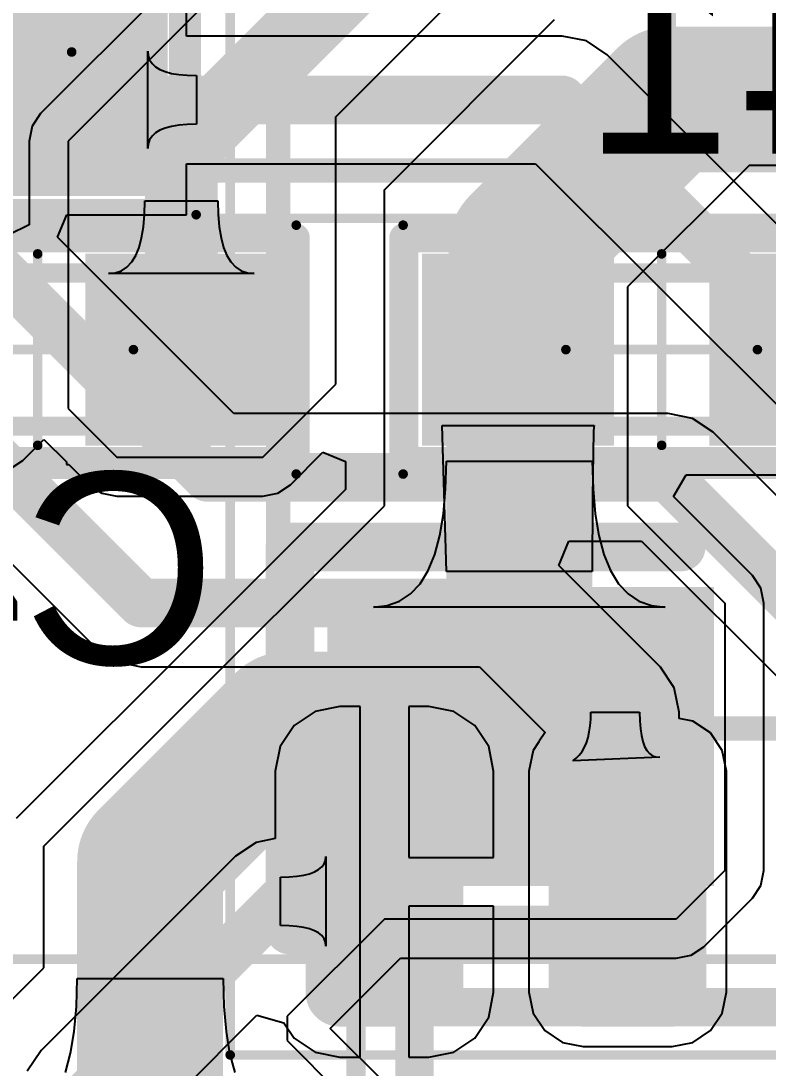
# Model space of a CAD drawing. Header units: inches. Extents: x 1.37 to 4.6, y 1.74 to 5.29.
# Drawn here: x 3.6903 to 3.8439, y 4.2994 to 4.5147 of the extents above; entities that cross this region are included whole.
import ezdxf

# ---------------------------------------------------------------- set-up
doc = ezdxf.new("R2010")
doc.units = ezdxf.units.IN
doc.header["$MEASUREMENT"] = 0
for name, color, linetype in [('BottomLayer', 5, 'Continuous'), ('BottomOverlay', 54, 'Continuous'), ('BottomPaste', 16, 'Continuous'), ('BottomSolder', 6, 'Continuous'), ('Mechanical13', 56, 'Continuous'), ('Mechanical15', 56, 'Continuous'), ('TopLayer', 1, 'Continuous'), ('TopOverlay', 2, 'Continuous'), ('TopPaste', 8, 'Continuous'), ('TopSolder', 216, 'Continuous')]:
    doc.layers.add(name, color=color, linetype=linetype)
doc.styles.add('Arial', font='', dxfattribs={"height": 0.2})
doc.styles.get('Arial').set_extended_font_data('Arial')

# ---------------------------------------------------------------- blocks, each defined once
blk = doc.blocks.new('SW_KAE01SGGT_B_3')
at = {"layer": 'BottomOverlay', "const_width": 0.005}
for points in [[(-0.1240157, 0.0704724), (-0.1240157, -0.0704724)], [(0.1240157, 0.0704724), (-0.1240157, 0.0704724)]]:
    blk.add_lwpolyline(points, dxfattribs=at)
at = {"layer": 'BottomOverlay', "const_width": 0.0025}
blk.add_lwpolyline([(-0.1252657, 0.0704724, 1), (-0.1227657, 0.0704724, 1)], format="xyb", close=True, dxfattribs=at)
blk.add_lwpolyline([(-0.1252657, 0.0704724, 1), (-0.1227657, 0.0704724, 1)], format="xyb", close=True, dxfattribs=at)
at = {"layer": 'Mechanical13', "const_width": 0.005}
for points in [[(-0.1240157, 0.0704724), (-0.1240157, -0.0704724)], [(0.1240157, 0.0704724), (-0.1240157, 0.0704724)]]:
    blk.add_lwpolyline(points, dxfattribs=at)
at = {"layer": 'Mechanical13', "const_width": 0.0025}
blk.add_lwpolyline([(-0.1252657, 0.0704724, 1), (-0.1227657, 0.0704724, 1)], format="xyb", close=True, dxfattribs=at)
blk.add_lwpolyline([(-0.1252657, 0.0704724, 1), (-0.1227657, 0.0704724, 1)], format="xyb", close=True, dxfattribs=at)
at = {"layer": 'Mechanical15', "const_width": 0.0019685}
blk.add_lwpolyline([(0.2145669, 0.080315), (-0.2145669, 0.080315)], dxfattribs=at)
blk = doc.blocks.new('CAP_0603_B_5')
at = {"layer": 'BottomLayer'}
for points in [[(-0.04727565, 0.01274805), (-0.01577955, 0.01274805), (-0.01577955, -0.01874805), (-0.04727565, -0.01874805)], [(0.01177945, 0.01274805), (0.04327555, 0.01274805), (0.04327555, -0.01874805), (0.01177945, -0.01874805)]]:
    blk.add_hatch(color=5, dxfattribs=at).paths.add_polyline_path(points)
at = {"layer": 'BottomPaste'}
for points in [[(-0.04727565, 0.01274805), (-0.01577955, 0.01274805), (-0.01577955, -0.01874805), (-0.04727565, -0.01874805)], [(0.01177945, 0.01274805), (0.04327555, 0.01274805), (0.04327555, -0.01874805), (0.01177945, -0.01874805)]]:
    blk.add_hatch(color=16, dxfattribs=at).paths.add_polyline_path(points)
at = {"layer": 'BottomSolder'}
for points in [[(-0.05127565, 0.01674805), (-0.01177955, 0.01674805), (-0.01177955, -0.02274805), (-0.05127565, -0.02274805)], [(0.00777945, 0.01674805), (0.04727555, 0.01674805), (0.04727555, -0.02274805), (0.00777945, -0.02274805)]]:
    blk.add_hatch(color=6, dxfattribs=at).paths.add_polyline_path(points)
at = {"layer": 'BottomOverlay', "const_width": 0.006}
for points in [[(0.051, 0.02), (-0.0549248, 0.02)], [(-0.0549248, 0.02), (-0.0549248, -0.026)], [(0.051, 0.02), (0.051, -0.026)], [(-0.048, -0.026), (-0.0549248, -0.026)], [(0.051, -0.026), (-0.048, -0.026)]]:
    blk.add_lwpolyline(points, dxfattribs=at)
at = {"layer": 'BottomOverlay', "const_width": 0.003}
for points in [[(-0.0564248, 0.02, 1), (-0.0534248, 0.02, 1)], [(-0.0564248, 0.02, 1), (-0.0534248, 0.02, 1)], [(0.0495, 0.02, 1), (0.0525, 0.02, 1)], [(0.0495, 0.02, 1), (0.0525, 0.02, 1)], [(-0.0564248, -0.026, 1), (-0.0534248, -0.026, 1)], [(-0.0564248, -0.026, 1), (-0.0534248, -0.026, 1)], [(-0.0495, -0.026, 1), (-0.0465, -0.026, 1)], [(-0.0495, -0.026, 1), (-0.0465, -0.026, 1)], [(0.0495, -0.026, 1), (0.0525, -0.026, 1)], [(0.0495, -0.026, 1), (0.0525, -0.026, 1)]]:
    blk.add_lwpolyline(points, format="xyb", close=True, dxfattribs=at)
at = {"layer": 'Mechanical13', "const_width": 0.003937}
for points in [[(-0.0334961, 0.0127481), (-0.0334961, -0.018748)], [(0.029496, 0.0127481), (-0.0334961, 0.0127481)], [(0.029496, 0.0127481), (0.029496, -0.018748)], [(0.029496, -0.018748), (-0.0334961, -0.018748)]]:
    blk.add_lwpolyline(points, dxfattribs=at)
at = {"layer": 'Mechanical13', "const_width": 0.0019685}
for points in [[(-0.0344803, 0.0127481, 1), (-0.0325119, 0.0127481, 1)], [(-0.0344803, 0.0127481, 1), (-0.0325119, 0.0127481, 1)], [(0.0285118, 0.0127481, 1), (0.0304802, 0.0127481, 1)], [(0.0285118, 0.0127481, 1), (0.0304802, 0.0127481, 1)], [(-0.0344803, -0.018748, 1), (-0.0325119, -0.018748, 1)], [(-0.0344803, -0.018748, 1), (-0.0325119, -0.018748, 1)], [(0.0285118, -0.018748, 1), (0.0304802, -0.018748, 1)], [(0.0285118, -0.018748, 1), (0.0304802, -0.018748, 1)]]:
    blk.add_lwpolyline(points, format="xyb", close=True, dxfattribs=at)
at = {"layer": 'Mechanical15', "const_width": 0.0019685}
for points in [[(-0.0551496, 0.0225906), (-0.0551496, -0.0285906)], [(0.0511496, 0.0225906), (-0.0551496, 0.0225906)], [(0.0511496, 0.0225906), (0.0511496, -0.0285906)], [(-0.002, 0.016685), (-0.002, -0.022685)], [(0.017685, -0.003), (-0.021685, -0.003)], [(0.0511496, -0.0285906), (-0.0551496, -0.0285906)]]:
    blk.add_lwpolyline(points, dxfattribs=at)
at = {"layer": 'Mechanical15', "const_width": 0.0009842}
for points in [[(-0.0556417, 0.0225906, 1), (-0.0546575, 0.0225906, 1)], [(-0.0556417, 0.0225906, 1), (-0.0546575, 0.0225906, 1)], [(0.0506575, 0.0225906, 1), (0.0516417, 0.0225906, 1)], [(0.0506575, 0.0225906, 1), (0.0516417, 0.0225906, 1)], [(-0.0024921, 0.016685, 1), (-0.0015079, 0.016685, 1)], [(-0.0221771, -0.003, 1), (-0.0211929, -0.003, 1)], [(0.0171929, -0.003, 1), (0.0181771, -0.003, 1)], [(-0.0024921, -0.022685, 1), (-0.0015079, -0.022685, 1)], [(-0.0556417, -0.0285906, 1), (-0.0546575, -0.0285906, 1)], [(-0.0556417, -0.0285906, 1), (-0.0546575, -0.0285906, 1)], [(0.0506575, -0.0285906, 1), (0.0516417, -0.0285906, 1)], [(0.0506575, -0.0285906, 1), (0.0516417, -0.0285906, 1)]]:
    blk.add_lwpolyline(points, format="xyb", close=True, dxfattribs=at)
blk = doc.blocks.new('AMS1117_5V_SOT223_B_14')
at = {"layer": 'BottomOverlay', "const_width": 0.007874}
for points in [[(-0.0610236, -0.1318898), (-0.0610236, 0.1318897)], [(-0.0610236, 0.1318897), (0.0610237, 0.1318897)]]:
    blk.add_lwpolyline(points, dxfattribs=at)
at = {"layer": 'BottomOverlay', "const_width": 0.003937}
blk.add_lwpolyline([(-0.0629921, 0.1318897, 1), (-0.0590551, 0.1318897, 1)], format="xyb", close=True, dxfattribs=at)
blk.add_lwpolyline([(-0.0629921, 0.1318897, 1), (-0.0590551, 0.1318897, 1)], format="xyb", close=True, dxfattribs=at)
at = {"layer": 'Mechanical13', "const_width": 0.003937}
for points in [[(-0.0730315, -0.1320866), (-0.0730315, 0.1320866)], [(-0.0730315, 0.1320866), (0.0730315, 0.1320866)]]:
    blk.add_lwpolyline(points, dxfattribs=at)
at = {"layer": 'Mechanical13', "const_width": 0.0019685}
blk.add_lwpolyline([(-0.0740157, 0.1320866, 1), (-0.0720473, 0.1320866, 1)], format="xyb", close=True, dxfattribs=at)
blk.add_lwpolyline([(-0.0740157, 0.1320866, 1), (-0.0720473, 0.1320866, 1)], format="xyb", close=True, dxfattribs=at)
at = {"layer": 'Mechanical15', "const_width": 0.0019685}
blk.add_lwpolyline([(-0.1673228, 0.1417323), (0.1673229, 0.1417323)], dxfattribs=at)
blk = doc.blocks.new('SOIC127P600X180_16N_25')
at = {"layer": 'TopLayer'}
h = blk.add_hatch(color=1, dxfattribs=at)
edge = h.paths.add_edge_path()
edge.add_arc((-0.1310039, 0.1841535), 0.0030512, 90, 180)
edge.add_line((-0.1340551, 0.1841535), (-0.1340551, 0.1658465))
edge.add_arc((-0.1310039, 0.1658465), 0.0030512, 180, 270)
edge.add_line((-0.1310039, 0.1627953), (-0.0855315, 0.1627953))
edge.add_arc((-0.0855315, 0.1658465), 0.0030512, 270, 360)
edge.add_line((-0.0824803, 0.1658465), (-0.0824803, 0.1841535))
edge.add_arc((-0.0855315, 0.1841535), 0.0030512, 0, 90)
edge.add_line((-0.0855315, 0.1872047), (-0.1310039, 0.1872047))
h = blk.add_hatch(color=1, dxfattribs=at)
edge = h.paths.add_edge_path()
edge.add_arc((-0.1310039, 0.1341535), 0.0030512, 90, 180)
edge.add_line((-0.1340551, 0.1341535), (-0.1340551, 0.1158465))
edge.add_arc((-0.1310039, 0.1158465), 0.0030512, 180, 270)
edge.add_line((-0.1310039, 0.1127953), (-0.0855315, 0.1127953))
edge.add_arc((-0.0855315, 0.1158465), 0.0030512, 270, 360)
edge.add_line((-0.0824803, 0.1158465), (-0.0824803, 0.1341535))
edge.add_arc((-0.0855315, 0.1341535), 0.0030512, 0, 90)
edge.add_line((-0.0855315, 0.1372047), (-0.1310039, 0.1372047))
at = {"layer": 'TopPaste'}
h = blk.add_hatch(color=8, dxfattribs=at)
edge = h.paths.add_edge_path()
edge.add_arc((-0.1310039, 0.1841535), 0.0030512, 90, 180)
edge.add_line((-0.1340551, 0.1841535), (-0.1340551, 0.1658465))
edge.add_arc((-0.1310039, 0.1658465), 0.0030512, 180, 270)
edge.add_line((-0.1310039, 0.1627953), (-0.0855315, 0.1627953))
edge.add_arc((-0.0855315, 0.1658465), 0.0030512, 270, 360)
edge.add_line((-0.0824803, 0.1658465), (-0.0824803, 0.1841535))
edge.add_arc((-0.0855315, 0.1841535), 0.0030512, 0, 90)
edge.add_line((-0.0855315, 0.1872047), (-0.1310039, 0.1872047))
h = blk.add_hatch(color=8, dxfattribs=at)
edge = h.paths.add_edge_path()
edge.add_arc((-0.1310039, 0.1341535), 0.0030512, 90, 180)
edge.add_line((-0.1340551, 0.1341535), (-0.1340551, 0.1158465))
edge.add_arc((-0.1310039, 0.1158465), 0.0030512, 180, 270)
edge.add_line((-0.1310039, 0.1127953), (-0.0855315, 0.1127953))
edge.add_arc((-0.0855315, 0.1158465), 0.0030512, 270, 360)
edge.add_line((-0.0824803, 0.1158465), (-0.0824803, 0.1341535))
edge.add_arc((-0.0855315, 0.1341535), 0.0030512, 0, 90)
edge.add_line((-0.0855315, 0.1372047), (-0.1310039, 0.1372047))
at = {"layer": 'TopSolder'}
h = blk.add_hatch(color=216, dxfattribs=at)
edge = h.paths.add_edge_path()
edge.add_arc((-0.1310039, 0.1841535), 0.0070512, 90, 180)
edge.add_line((-0.1380551, 0.1841535), (-0.1380551, 0.1658465))
edge.add_arc((-0.1310039, 0.1658465), 0.0070512, 180, 270)
edge.add_line((-0.1310039, 0.1587953), (-0.0855315, 0.1587953))
edge.add_arc((-0.0855315, 0.1658465), 0.0070512, 270, 360)
edge.add_line((-0.0784803, 0.1658465), (-0.0784803, 0.1841535))
edge.add_arc((-0.0855315, 0.1841535), 0.0070512, 0, 90)
edge.add_line((-0.0855315, 0.1912047), (-0.1310039, 0.1912047))
h = blk.add_hatch(color=216, dxfattribs=at)
edge = h.paths.add_edge_path()
edge.add_arc((-0.1310039, 0.1341535), 0.0070512, 90, 180)
edge.add_line((-0.1380551, 0.1341535), (-0.1380551, 0.1158465))
edge.add_arc((-0.1310039, 0.1158465), 0.0070512, 180, 270)
edge.add_line((-0.1310039, 0.1087953), (-0.0855315, 0.1087953))
edge.add_arc((-0.0855315, 0.1158465), 0.0070512, 270, 360)
edge.add_line((-0.0784803, 0.1158465), (-0.0784803, 0.1341535))
edge.add_arc((-0.0855315, 0.1341535), 0.0070512, 0, 90)
edge.add_line((-0.0855315, 0.1412047), (-0.1310039, 0.1412047))
at = {"layer": 'Mechanical13'}
for points, const_width in [([(-0.1043307, 0.2265748, 1), (-0.1122047, 0.2265748, 1)], 0.007874), ([(-0.1141732, 0.2265748, 1), (-0.1102362, 0.2265748, 1)], 0.003937), ([(-0.1062992, 0.2265748, 1), (-0.1023622, 0.2265748, 1)], 0.003937), ([(-0.0780217, 0.1968504, 1), (-0.0755217, 0.1968504, 1)], 0.0025), ([(-0.0780217, 0.1968504, 1), (-0.0755217, 0.1968504, 1)], 0.0025)]:
    blk.add_lwpolyline(points, format="xyb", close=True, dxfattribs=dict(at, const_width=const_width))
at = {"layer": 'Mechanical13', "const_width": 0.005}
for points in [[(-0.0767717, 0.1968504), (0.0767717, 0.1968504)], [(-0.0767717, 0.1968504), (-0.0767717, -0.1968504)]]:
    blk.add_lwpolyline(points, dxfattribs=at)
at = {"layer": 'Mechanical15', "const_width": 0.0019685}
for points in [[(-0.1438976, 0.2066929), (-0.1438976, -0.2066929)], [(-0.1438976, 0.2066929), (0.1438976, 0.2066929)]]:
    blk.add_lwpolyline(points, dxfattribs=at)
at = {"layer": 'Mechanical15', "const_width": 0.0009842}
blk.add_lwpolyline([(-0.1443897, 0.2066929, 1), (-0.1434055, 0.2066929, 1)], format="xyb", close=True, dxfattribs=at)
blk.add_lwpolyline([(-0.1443897, 0.2066929, 1), (-0.1434055, 0.2066929, 1)], format="xyb", close=True, dxfattribs=at)
at = {"layer": 'TopOverlay'}
for points, const_width in [([(-0.1043307, 0.2265748, 1), (-0.1122047, 0.2265748, 1)], 0.007874), ([(-0.1141732, 0.2265748, 1), (-0.1102362, 0.2265748, 1)], 0.003937), ([(-0.1062992, 0.2265748, 1), (-0.1023622, 0.2265748, 1)], 0.003937), ([(-0.0711319, 0.1968504, 1), (-0.0686319, 0.1968504, 1)], 0.0025), ([(-0.0711319, 0.1968504, 1), (-0.0686319, 0.1968504, 1)], 0.0025), ([(0.0686319, 0.1968504, 1), (0.0711319, 0.1968504, 1)], 0.0025), ([(0.0686319, 0.1968504, 1), (0.0711319, 0.1968504, 1)], 0.0025)]:
    blk.add_lwpolyline(points, format="xyb", close=True, dxfattribs=dict(at, const_width=const_width))
at = {"layer": 'TopOverlay', "const_width": 0.005}
blk.add_lwpolyline([(-0.0698819, 0.1968504), (0.0698819, 0.1968504)], dxfattribs=at)
blk.add_lwpolyline([(-0.0698819, 0.1968504), (0.0698819, 0.1968504)], dxfattribs=at)
blk = doc.blocks.new('CAP_0603_B_151')
at = {"layer": 'BottomLayer'}
for points in [[(-0.04727565, 0.01274805), (-0.01577955, 0.01274805), (-0.01577955, -0.01874805), (-0.04727565, -0.01874805)], [(0.01177945, 0.01274805), (0.04327555, 0.01274805), (0.04327555, -0.01874805), (0.01177945, -0.01874805)]]:
    blk.add_hatch(color=5, dxfattribs=at).paths.add_polyline_path(points)
at = {"layer": 'BottomPaste'}
for points in [[(-0.04727565, 0.01274805), (-0.01577955, 0.01274805), (-0.01577955, -0.01874805), (-0.04727565, -0.01874805)], [(0.01177945, 0.01274805), (0.04327555, 0.01274805), (0.04327555, -0.01874805), (0.01177945, -0.01874805)]]:
    blk.add_hatch(color=16, dxfattribs=at).paths.add_polyline_path(points)
at = {"layer": 'BottomSolder'}
for points in [[(-0.05127565, 0.01674805), (-0.01177955, 0.01674805), (-0.01177955, -0.02274805), (-0.05127565, -0.02274805)], [(0.00777945, 0.01674805), (0.04727555, 0.01674805), (0.04727555, -0.02274805), (0.00777945, -0.02274805)]]:
    blk.add_hatch(color=6, dxfattribs=at).paths.add_polyline_path(points)
at = {"layer": 'BottomOverlay', "const_width": 0.006}
for points in [[(-0.0549248, 0.02), (-0.0549248, -0.026)], [(0.051, 0.02), (-0.0549248, 0.02)], [(0.051, 0.02), (0.051, -0.026)], [(-0.048, -0.026), (-0.0549248, -0.026)], [(0.051, -0.026), (-0.048, -0.026)]]:
    blk.add_lwpolyline(points, dxfattribs=at)
at = {"layer": 'BottomOverlay', "const_width": 0.003}
for points in [[(-0.0564248, 0.02, 1), (-0.0534248, 0.02, 1)], [(-0.0564248, 0.02, 1), (-0.0534248, 0.02, 1)], [(0.0495, 0.02, 1), (0.0525, 0.02, 1)], [(0.0495, 0.02, 1), (0.0525, 0.02, 1)], [(-0.0564248, -0.026, 1), (-0.0534248, -0.026, 1)], [(-0.0564248, -0.026, 1), (-0.0534248, -0.026, 1)], [(-0.0495, -0.026, 1), (-0.0465, -0.026, 1)], [(-0.0495, -0.026, 1), (-0.0465, -0.026, 1)], [(0.0495, -0.026, 1), (0.0525, -0.026, 1)], [(0.0495, -0.026, 1), (0.0525, -0.026, 1)]]:
    blk.add_lwpolyline(points, format="xyb", close=True, dxfattribs=at)
at = {"layer": 'Mechanical13', "const_width": 0.003937}
for points in [[(0.029496, 0.0127481), (-0.0334961, 0.0127481)], [(-0.0334961, 0.0127481), (-0.0334961, -0.018748)], [(0.029496, 0.0127481), (0.029496, -0.018748)], [(0.029496, -0.018748), (-0.0334961, -0.018748)]]:
    blk.add_lwpolyline(points, dxfattribs=at)
at = {"layer": 'Mechanical13', "const_width": 0.0019685}
for points in [[(-0.0344803, 0.0127481, 1), (-0.0325119, 0.0127481, 1)], [(-0.0344803, 0.0127481, 1), (-0.0325119, 0.0127481, 1)], [(0.0285118, 0.0127481, 1), (0.0304802, 0.0127481, 1)], [(0.0285118, 0.0127481, 1), (0.0304802, 0.0127481, 1)], [(-0.0344803, -0.018748, 1), (-0.0325119, -0.018748, 1)], [(-0.0344803, -0.018748, 1), (-0.0325119, -0.018748, 1)], [(0.0285118, -0.018748, 1), (0.0304802, -0.018748, 1)], [(0.0285118, -0.018748, 1), (0.0304802, -0.018748, 1)]]:
    blk.add_lwpolyline(points, format="xyb", close=True, dxfattribs=at)
at = {"layer": 'Mechanical15', "const_width": 0.0019685}
for points in [[(0.0511496, 0.0225906), (-0.0551496, 0.0225906)], [(-0.0551496, 0.0225906), (-0.0551496, -0.0285906)], [(0.0511496, 0.0225906), (0.0511496, -0.0285906)], [(-0.002, 0.016685), (-0.002, -0.022685)], [(0.017685, -0.003), (-0.021685, -0.003)], [(0.0511496, -0.0285906), (-0.0551496, -0.0285906)]]:
    blk.add_lwpolyline(points, dxfattribs=at)
at = {"layer": 'Mechanical15', "const_width": 0.0009842}
for points in [[(-0.0556417, 0.0225906, 1), (-0.0546575, 0.0225906, 1)], [(-0.0556417, 0.0225906, 1), (-0.0546575, 0.0225906, 1)], [(0.0506575, 0.0225906, 1), (0.0516417, 0.0225906, 1)], [(0.0506575, 0.0225906, 1), (0.0516417, 0.0225906, 1)], [(-0.0024921, 0.016685, 1), (-0.0015079, 0.016685, 1)], [(-0.0221771, -0.003, 1), (-0.0211929, -0.003, 1)], [(0.0171929, -0.003, 1), (0.0181771, -0.003, 1)], [(-0.0024921, -0.022685, 1), (-0.0015079, -0.022685, 1)], [(-0.0556417, -0.0285906, 1), (-0.0546575, -0.0285906, 1)], [(-0.0556417, -0.0285906, 1), (-0.0546575, -0.0285906, 1)], [(0.0506575, -0.0285906, 1), (0.0516417, -0.0285906, 1)], [(0.0506575, -0.0285906, 1), (0.0516417, -0.0285906, 1)]]:
    blk.add_lwpolyline(points, format="xyb", close=True, dxfattribs=at)
blk = doc.blocks.new('TANTALUM_SMD_A_B_153')
at = {"layer": 'BottomLayer'}
for points in [[(-0.03125, -0.02575), (-0.10275, -0.02575), (-0.10275, 0.02775), (-0.03125, 0.02775)], [(0.09775, -0.02575), (0.02625, -0.02575), (0.02625, 0.02775), (0.09775, 0.02775)]]:
    blk.add_hatch(color=5, dxfattribs=at).paths.add_polyline_path(points)
at = {"layer": 'BottomPaste'}
for points in [[(-0.03125, -0.02575), (-0.10275, -0.02575), (-0.10275, 0.02775), (-0.03125, 0.02775)], [(0.09775, -0.02575), (0.02625, -0.02575), (0.02625, 0.02775), (0.09775, 0.02775)]]:
    blk.add_hatch(color=16, dxfattribs=at).paths.add_polyline_path(points)
at = {"layer": 'BottomSolder'}
for points in [[(-0.02725, -0.02975), (-0.10675, -0.02975), (-0.10675, 0.03175), (-0.02725, 0.03175)], [(0.10175, -0.02975), (0.02225, -0.02975), (0.02225, 0.03175), (0.10175, 0.03175)]]:
    blk.add_hatch(color=6, dxfattribs=at).paths.add_polyline_path(points)
at = {"layer": 'BottomOverlay'}
for points, const_width in [([(-0.1144, 0.04), (-0.034, 0.04)], 0.01), ([(-0.1144, -0.0388), (-0.1144, 0.04)], 0.01), ([(0.03, 0.04), (0.132, 0.04)], 0.01), ([(0.112, -0.036), (0.112, 0.038)], 0.013), ([(0.132, -0.038), (0.132, 0.04)], 0.01), ([(-0.1144, -0.0388), (-0.034, -0.0388)], 0.01), ([(0.03, -0.038), (0.132, -0.038)], 0.01)]:
    blk.add_lwpolyline(points, dxfattribs=dict(at, const_width=const_width))
for points, const_width in [([(-0.1169, 0.04, 1), (-0.1119, 0.04, 1)], 0.005), ([(-0.1169, 0.04, 1), (-0.1119, 0.04, 1)], 0.005), ([(-0.0365, 0.04, 1), (-0.0315, 0.04, 1)], 0.005), ([(0.0275, 0.04, 1), (0.0325, 0.04, 1)], 0.005), ([(0.10875, 0.038, 1), (0.11525, 0.038, 1)], 0.0065), ([(0.1295, 0.04, 1), (0.1345, 0.04, 1)], 0.005), ([(0.1295, 0.04, 1), (0.1345, 0.04, 1)], 0.005), ([(0.10875, -0.036, 1), (0.11525, -0.036, 1)], 0.0065), ([(-0.1169, -0.0388, 1), (-0.1119, -0.0388, 1)], 0.005), ([(-0.1169, -0.0388, 1), (-0.1119, -0.0388, 1)], 0.005), ([(-0.0365, -0.0388, 1), (-0.0315, -0.0388, 1)], 0.005), ([(0.0275, -0.038, 1), (0.0325, -0.038, 1)], 0.005), ([(0.1295, -0.038, 1), (0.1345, -0.038, 1)], 0.005), ([(0.1295, -0.038, 1), (0.1345, -0.038, 1)], 0.005)]:
    blk.add_lwpolyline(points, format="xyb", close=True, dxfattribs=dict(at, const_width=const_width))
blk = doc.blocks.new('CAP_0603_169')
at = {"layer": 'TopLayer'}
for points in [[(-0.04727565, 0.01874805), (-0.01577955, 0.01874805), (-0.01577955, -0.01274805), (-0.04727565, -0.01274805)], [(0.01177945, 0.01874805), (0.04327555, 0.01874805), (0.04327555, -0.01274805), (0.01177945, -0.01274805)]]:
    blk.add_hatch(color=1, dxfattribs=at).paths.add_polyline_path(points)
at = {"layer": 'TopPaste'}
for points in [[(-0.04727565, 0.01874805), (-0.01577955, 0.01874805), (-0.01577955, -0.01274805), (-0.04727565, -0.01274805)], [(0.01177945, 0.01874805), (0.04327555, 0.01874805), (0.04327555, -0.01274805), (0.01177945, -0.01274805)]]:
    blk.add_hatch(color=8, dxfattribs=at).paths.add_polyline_path(points)
at = {"layer": 'TopSolder'}
for points in [[(-0.05127565, 0.02274805), (-0.01177955, 0.02274805), (-0.01177955, -0.01674805), (-0.05127565, -0.01674805)], [(0.00777945, 0.02274805), (0.04727555, 0.02274805), (0.04727555, -0.01674805), (0.00777945, -0.01674805)]]:
    blk.add_hatch(color=216, dxfattribs=at).paths.add_polyline_path(points)
at = {"layer": 'Mechanical13', "const_width": 0.003937}
for points in [[(-0.0334961, 0.018748), (0.029496, 0.018748)], [(-0.0334961, 0.018748), (-0.0334961, -0.0127481)], [(0.029496, 0.018748), (0.029496, -0.0127481)], [(-0.0334961, -0.0127481), (0.029496, -0.0127481)]]:
    blk.add_lwpolyline(points, dxfattribs=at)
at = {"layer": 'Mechanical13', "const_width": 0.0019685}
for points in [[(-0.0344803, 0.018748, 1), (-0.0325119, 0.018748, 1)], [(-0.0344803, 0.018748, 1), (-0.0325119, 0.018748, 1)], [(0.0285118, 0.018748, 1), (0.0304802, 0.018748, 1)], [(0.0285118, 0.018748, 1), (0.0304802, 0.018748, 1)], [(-0.0344803, -0.0127481, 1), (-0.0325119, -0.0127481, 1)], [(-0.0344803, -0.0127481, 1), (-0.0325119, -0.0127481, 1)], [(0.0285118, -0.0127481, 1), (0.0304802, -0.0127481, 1)], [(0.0285118, -0.0127481, 1), (0.0304802, -0.0127481, 1)]]:
    blk.add_lwpolyline(points, format="xyb", close=True, dxfattribs=at)
at = {"layer": 'Mechanical15', "const_width": 0.0019685}
for points in [[(-0.0551496, 0.0285906), (0.0511496, 0.0285906)], [(-0.0551496, 0.0285906), (-0.0551496, -0.0225906)], [(0.0511496, 0.0285906), (0.0511496, -0.0225906)], [(-0.002, 0.022685), (-0.002, -0.016685)], [(-0.021685, 0.003), (0.017685, 0.003)], [(-0.0551496, -0.0225906), (0.0511496, -0.0225906)]]:
    blk.add_lwpolyline(points, dxfattribs=at)
at = {"layer": 'Mechanical15', "const_width": 0.0009842}
for points in [[(-0.0556417, 0.0285906, 1), (-0.0546575, 0.0285906, 1)], [(-0.0556417, 0.0285906, 1), (-0.0546575, 0.0285906, 1)], [(0.0506575, 0.0285906, 1), (0.0516417, 0.0285906, 1)], [(0.0506575, 0.0285906, 1), (0.0516417, 0.0285906, 1)], [(-0.0024921, 0.022685, 1), (-0.0015079, 0.022685, 1)], [(-0.0221771, 0.003, 1), (-0.0211929, 0.003, 1)], [(0.0171929, 0.003, 1), (0.0181771, 0.003, 1)], [(-0.0024921, -0.016685, 1), (-0.0015079, -0.016685, 1)], [(-0.0556417, -0.0225906, 1), (-0.0546575, -0.0225906, 1)], [(-0.0556417, -0.0225906, 1), (-0.0546575, -0.0225906, 1)], [(0.0506575, -0.0225906, 1), (0.0516417, -0.0225906, 1)], [(0.0506575, -0.0225906, 1), (0.0516417, -0.0225906, 1)]]:
    blk.add_lwpolyline(points, format="xyb", close=True, dxfattribs=at)
at = {"layer": 'TopOverlay', "const_width": 0.006}
for points in [[(-0.0549248, 0.026), (-0.048, 0.026)], [(-0.0549248, 0.026), (-0.0549248, -0.02)], [(-0.048, 0.026), (0.051, 0.026)], [(0.051, 0.026), (0.051, -0.02)], [(-0.0549248, -0.02), (0.051, -0.02)]]:
    blk.add_lwpolyline(points, dxfattribs=at)
at = {"layer": 'TopOverlay', "const_width": 0.003}
for points in [[(-0.0564248, 0.026, 1), (-0.0534248, 0.026, 1)], [(-0.0564248, 0.026, 1), (-0.0534248, 0.026, 1)], [(-0.0495, 0.026, 1), (-0.0465, 0.026, 1)], [(-0.0495, 0.026, 1), (-0.0465, 0.026, 1)], [(0.0495, 0.026, 1), (0.0525, 0.026, 1)], [(0.0495, 0.026, 1), (0.0525, 0.026, 1)], [(-0.0564248, -0.02, 1), (-0.0534248, -0.02, 1)], [(-0.0564248, -0.02, 1), (-0.0534248, -0.02, 1)], [(0.0495, -0.02, 1), (0.0525, -0.02, 1)], [(0.0495, -0.02, 1), (0.0525, -0.02, 1)]]:
    blk.add_lwpolyline(points, format="xyb", close=True, dxfattribs=at)

msp = doc.modelspace()

# ---------------------------------------------------------------- linework, layer by layer
at = {"layer": 'BottomLayer'}
for p, q in [((3.7743231, 4.5756769), (3.6943231, 4.4956769)), ((3.78, 4.57), (3.7, 4.49)), ((3.755, 4.495), (3.805, 4.545)), ((3.765, 4.48), (3.8, 4.515)), ((3.6943231, 4.4956769), (3.6925828, 4.4930723)), ((3.755, 4.44), (3.755, 4.495)), ((3.6925828, 4.4930723), (3.6919717, 4.49)), ((3.6919717, 4.49), (3.6919717, 4.4727882)), ((3.7, 4.49), (3.7, 4.435)), ((3.8399999, 4.485), (3.815, 4.46)), ((3.9699999, 4.485), (3.8399999, 4.485)), ((3.765, 4.415), (3.765, 4.48)), ((3.7156809, 4.4748894), (3.7157559, 4.4777394)), ((3.7157559, 4.4777394), (3.7307559, 4.4777394)), ((3.7307559, 4.4777394), (3.7308309, 4.4748894)), ((3.7154559, 4.4723394), (3.7156809, 4.4748894)), ((3.7308309, 4.4748894), (3.7310559, 4.4723394)), ((3.6919717, 4.4727882), (3.6878227, 4.4707334)), ((3.7150809, 4.4700894), (3.7154559, 4.4723394)), ((3.7310559, 4.4723394), (3.7314309, 4.4700894)), ((3.7145559, 4.4681394), (3.7150809, 4.4700894)), ((3.7314309, 4.4700894), (3.7319559, 4.4681394)), ((3.7130559, 4.4651394), (3.7138809, 4.4664894)), ((3.7138809, 4.4664894), (3.7145559, 4.4681394)), ((3.7319559, 4.4681394), (3.7326309, 4.4664894)), ((3.7326309, 4.4664894), (3.7334559, 4.4651394)), ((3.7109559, 4.4633394), (3.7120809, 4.4640894)), ((3.7120809, 4.4640894), (3.7130559, 4.4651394)), ((3.7334559, 4.4651394), (3.7344309, 4.4640894)), ((3.7344309, 4.4640894), (3.7355559, 4.4633394)), ((3.7082559, 4.4627394), (3.7096809, 4.4628894)), ((3.7382559, 4.4627394), (3.7082559, 4.4627394)), ((3.7096809, 4.4628894), (3.7109559, 4.4633394)), ((3.7355559, 4.4633394), (3.7368309, 4.4628894)), ((3.7368309, 4.4628894), (3.7382559, 4.4627394)), ((3.815, 4.46), (3.815, 4.415)), ((3.74, 4.425), (3.755, 4.44)), ((3.7, 4.435), (3.71, 4.425)), ((3.7777362, 4.4014834), (3.7768444, 4.4314834)), ((3.7768444, 4.4314834), (3.8081004, 4.4314834)), ((3.8079693, 4.4302834), (3.807769, 4.4167834)), ((3.8080312, 4.4311834), (3.8079693, 4.4302834)), ((3.8081004, 4.4314834), (3.8080312, 4.4311834)), ((3.6906771, 4.4243234), (3.695, 4.4286463)), ((3.695, 4.4286463), (3.6996339, 4.4240123)), ((3.7456769, 4.4193231), (3.7523523, 4.4259985)), ((3.7523523, 4.4259985), (3.7569717, 4.424085)), ((3.6880723, 4.4225828), (3.6906769, 4.4243231)), ((3.6906769, 4.4243231), (3.6906771, 4.4243234)), ((3.6996339, 4.4240123), (3.6996339, 4.4234894)), ((3.6996339, 4.4234894), (3.7001568, 4.4234894)), ((3.7001568, 4.4234894), (3.7043231, 4.4193231)), ((3.71, 4.425), (3.74, 4.425)), ((3.7569717, 4.424085), (3.7569717, 4.4183254)), ((3.7775862, 4.4184566), (3.7777362, 4.4241566)), ((3.7777362, 4.4241566), (3.8077362, 4.4241566)), ((3.8077362, 4.4241566), (3.8078862, 4.4184566)), ((3.8244324, 4.4169213), (3.8270615, 4.4213634)), ((3.8270615, 4.4213634), (3.8465277, 4.4213634)), ((3.7043231, 4.4193231), (3.7069277, 4.4175828)), ((3.7430723, 4.4175828), (3.7456769, 4.4193231)), ((3.7069277, 4.4175828), (3.71, 4.4169717)), ((3.71, 4.4169717), (3.74, 4.4169717)), ((3.7569717, 4.4183254), (3.7393231, 4.4006769)), ((3.74, 4.4169717), (3.7430723, 4.4175828)), ((3.7771362, 4.4133566), (3.7775862, 4.4184566)), ((3.807769, 4.4167834), (3.8077362, 4.4014834)), ((3.8078862, 4.4184566), (3.8083362, 4.4133566)), ((3.8406766, 4.4006771), (3.8244324, 4.4169213)), ((3.745, 4.395), (3.765, 4.415)), ((3.815, 4.415), (3.835, 4.395)), ((3.7763862, 4.4088566), (3.7771362, 4.4133566)), ((3.8083362, 4.4133566), (3.8090862, 4.4088566)), ((3.7753362, 4.4049566), (3.7763862, 4.4088566)), ((3.8090862, 4.4088566), (3.8101362, 4.4049566)), ((3.7739862, 4.4016566), (3.7753362, 4.4049566)), ((3.8101362, 4.4049566), (3.8114862, 4.4016566)), ((3.7723362, 4.3989566), (3.7739862, 4.4016566)), ((3.8114862, 4.4016566), (3.8131362, 4.3989566)), ((3.7393229, 4.4006766), (3.7343231, 4.3956769)), ((3.7393231, 4.4006769), (3.7393229, 4.4006766)), ((3.8077362, 4.4014834), (3.7777362, 4.4014834)), ((3.8406769, 4.4006769), (3.8406766, 4.4006771)), ((3.8424172, 4.3980723), (3.8406769, 4.4006769)), ((3.7703862, 4.3968566), (3.7723362, 4.3989566)), ((3.8131362, 4.3989566), (3.8150862, 4.3968566)), ((3.8430284, 4.395), (3.8424172, 4.3980723)), ((3.7343229, 4.3956766), (3.7293231, 4.3906769)), ((3.7343231, 4.3956769), (3.7343229, 4.3956766)), ((3.7655862, 4.3944566), (3.7681362, 4.3953566)), ((3.7681362, 4.3953566), (3.7703862, 4.3968566)), ((3.8150862, 4.3968566), (3.8173362, 4.3953566)), ((3.8173362, 4.3953566), (3.8198862, 4.3944566)), ((3.74, 4.39), (3.745, 4.395)), ((3.7627362, 4.3941566), (3.7655862, 4.3944566)), ((3.8227362, 4.3941566), (3.7627362, 4.3941566)), ((3.8198862, 4.3944566), (3.8227362, 4.3941566)), ((3.835, 4.395), (3.835, 4.34)), ((3.8430283, 4.3949995), (3.8430284, 4.395)), ((3.8430283, 4.34), (3.8430283, 4.3949995)), ((3.7293229, 4.3906766), (3.6893231, 4.3506769)), ((3.7293231, 4.3906769), (3.7293229, 4.3906766)), ((3.735, 4.385), (3.74, 4.39)), ((3.695, 4.345), (3.735, 4.385)), ((3.695, 4.32), (3.695, 4.345)), ((3.835, 4.34), (3.825, 4.33)), ((3.8424172, 4.3369277), (3.8430283, 4.34)), ((3.8406769, 4.3343231), (3.8424172, 4.3369277)), ((3.8306771, 4.3243234), (3.8406769, 4.3343231)), ((3.765, 4.33), (3.7449999, 4.31)), ((3.825, 4.33), (3.765, 4.33)), ((3.8280723, 4.3225828), (3.8306769, 4.3243231)), ((3.8306769, 4.3243231), (3.8306771, 4.3243234)), ((3.7538537, 4.3075001), (3.7683255, 4.3219717)), ((3.7683255, 4.3219717), (3.825, 4.3219717)), ((3.825, 4.3219717), (3.8280723, 4.3225828)), ((3.665, 4.29), (3.695, 4.32)), ((3.7016903, 4.3120312), (3.7018403, 4.317754)), ((3.7018403, 4.317754), (3.7318403, 4.317754)), ((3.7318403, 4.317754), (3.7319903, 4.3120312)), ((3.7012403, 4.3069108), (3.7016903, 4.3120312)), ((3.7319903, 4.3120312), (3.7324403, 4.3069108)), ((3.7449999, 4.31), (3.745, 4.305)), ((3.7004903, 4.3023928), (3.7012403, 4.3069108)), ((3.7324403, 4.3069108), (3.7331903, 4.3023928)), ((3.7656057, 4.295748), (3.7538537, 4.3075001)), ((3.745, 4.305), (3.765, 4.285)), ((3.6994403, 4.2984772), (3.7004903, 4.3023928)), ((3.7331903, 4.3023928), (3.7342403, 4.2984772))]:
    msp.add_line(p, q, dxfattribs=at)
for points, const_width in [([(3.7232559, 4.4882559), (3.7894207, 4.5544207)], 0.015), ([(3.7932205, 4.4682205), (3.8235366, 4.4985366)], 0.03), ([(3.8235366, 4.4985366), (4.048, 4.4985366)], 0.03), ([(3.7232559, 4.4471114), (3.7232559, 4.4882559)], 0.015), ([(3.7932205, 4.4478595), (3.7932205, 4.4682205)], 0.03), ([(3.7924724, 4.4471114), (3.7932205, 4.4478595)], 0.03), ([(3.7924724, 4.4471114), (3.7927362, 4.4468476)], 0.03), ([(3.7927362, 4.3677904), (3.7927362, 4.4468476)], 0.03), ([(3.7168403, 4.3418403), (3.745, 4.37)], 0.03), ([(3.745, 4.37), (3.7905266, 4.37)], 0.03), ([(3.7905266, 4.37), (3.7927362, 4.3677904)], 0.03), ([(3.7927362, 4.3677904), (3.793, 4.3675266)], 0.03), ([(3.7168403, 4.2701575), (3.7168403, 4.3418403)], 0.03)]:
    msp.add_lwpolyline(points, dxfattribs=dict(at, const_width=const_width))
for points, const_width in [([(3.8160366, 4.4985366, 1), (3.8310366, 4.4985366, 1)], 0.015), ([(3.8160366, 4.4985366, 1), (3.8310366, 4.4985366, 1)], 0.015), ([(3.7195059, 4.4882559, 1), (3.7270059, 4.4882559, 1)], 0.0075), ([(3.7195059, 4.4882559, 1), (3.7270059, 4.4882559, 1)], 0.0075), ([(3.7857205, 4.4682205, 1), (3.8007205, 4.4682205, 1)], 0.015), ([(3.7857205, 4.4682205, 1), (3.8007205, 4.4682205, 1)], 0.015), ([(3.7849724, 4.4471114, 1), (3.7999724, 4.4471114, 1)], 0.015), ([(3.7849724, 4.4471114, 1), (3.7999724, 4.4471114, 1)], 0.015), ([(3.7857205, 4.4478595, 1), (3.8007205, 4.4478595, 1)], 0.015), ([(3.7857205, 4.4478595, 1), (3.8007205, 4.4478595, 1)], 0.015), ([(3.7852362, 4.4468476, 1), (3.8002362, 4.4468476, 1)], 0.015), ([(3.7852362, 4.4468476, 1), (3.8002362, 4.4468476, 1)], 0.015), ([(3.7195059, 4.4471114, 1), (3.7270059, 4.4471114, 1)], 0.0075), ([(3.7375, 4.37, 1), (3.7525, 4.37, 1)], 0.015), ([(3.7375, 4.37, 1), (3.7525, 4.37, 1)], 0.015), ([(3.7830266, 4.37, 1), (3.7980266, 4.37, 1)], 0.015), ([(3.7830266, 4.37, 1), (3.7980266, 4.37, 1)], 0.015), ([(3.7852362, 4.3677904, 1), (3.8002362, 4.3677904, 1)], 0.015), ([(3.7852362, 4.3677904, 1), (3.8002362, 4.3677904, 1)], 0.015), ([(3.7852362, 4.3677904, 1), (3.8002362, 4.3677904, 1)], 0.015), ([(3.7855, 4.3675266, 1), (3.8005, 4.3675266, 1)], 0.015), ([(3.7093403, 4.3418403, 1), (3.7243403, 4.3418403, 1)], 0.015), ([(3.7093403, 4.3418403, 1), (3.7243403, 4.3418403, 1)], 0.015)]:
    msp.add_lwpolyline(points, format="xyb", close=True, dxfattribs=dict(at, const_width=const_width))
at = {"layer": 'TopLayer'}
for p, q in [((3.7243372, 4.5115986), (3.7243372, 4.5220944)), ((3.8015277, 4.5115986), (3.7243372, 4.5115986)), ((3.8065509, 4.5105994), (3.8015277, 4.5115986)), ((3.8108093, 4.507754), (3.8065509, 4.5105994)), ((3.7163432, 4.4884724), (3.7163432, 4.5084724)), ((3.7163432, 4.5084724), (3.7164432, 4.5075224)), ((3.7164432, 4.5075224), (3.7167432, 4.5066724)), ((3.9242816, 4.3942817), (3.8108093, 4.507754)), ((3.7167432, 4.5066724), (3.7172432, 4.5059224)), ((3.7172432, 4.5059224), (3.7179432, 4.5052724)), ((3.7179432, 4.5052724), (3.7188432, 4.5047224)), ((3.7188432, 4.5047224), (3.7199432, 4.5042724)), ((3.7199432, 4.5042724), (3.7212432, 4.5039224)), ((3.7212432, 4.5039224), (3.7227432, 4.5036724)), ((3.7227432, 4.5036724), (3.7244432, 4.5035224)), ((3.7244432, 4.5035224), (3.7263432, 4.5034724)), ((3.7263432, 4.5034724), (3.7263432, 4.4934724)), ((3.7188432, 4.4922224), (3.7179432, 4.4916724)), ((3.7199432, 4.4926724), (3.7188432, 4.4922224)), ((3.7212432, 4.4930224), (3.7199432, 4.4926724)), ((3.7227432, 4.4932724), (3.7212432, 4.4930224)), ((3.7244432, 4.4934224), (3.7227432, 4.4932724)), ((3.7263432, 4.4934724), (3.7244432, 4.4934224)), ((3.7167432, 4.4902724), (3.7164432, 4.4894224)), ((3.7172432, 4.4910224), (3.7167432, 4.4902724)), ((3.7179432, 4.4916724), (3.7172432, 4.4910224)), ((3.7164432, 4.4894224), (3.7163432, 4.4884724)), ((3.7243372, 4.4748504), (3.7243372, 4.4853462)), ((3.7243372, 4.4853462), (3.7960907, 4.4853462)), ((3.7960907, 4.4853462), (3.9018738, 4.3795631)), ((3.6978171, 4.470231), (3.6997306, 4.4748504)), ((3.6997306, 4.4748504), (3.7243372, 4.4748504)), ((3.7340812, 4.4339669), (3.6978171, 4.470231)), ((3.8233014, 4.4339669), (3.7340812, 4.4339669)), ((3.8283246, 4.4329677), (3.8233014, 4.4339669)), ((3.832583, 4.4301223), (3.8283246, 4.4329677)), ((3.8742816, 4.3884237), (3.832583, 4.4301223)), ((3.6724265, 4.4190104), (3.7057185, 4.3857184)), ((3.8008487, 4.4027145), (3.8029198, 4.4077145)), ((3.8029198, 4.4077145), (3.8178644, 4.4077145)), ((3.8178644, 4.4077145), (3.8502258, 4.3753531)), ((3.8217341, 4.3818291), (3.8008487, 4.4027145)), ((3.7057185, 4.3857184), (3.7099769, 4.382873)), ((3.7099769, 4.382873), (3.7150001, 4.3818738)), ((3.7150001, 4.3818738), (3.784563, 4.3818738)), ((3.784563, 4.3818738), (3.7979857, 4.3684511)), ((3.8245795, 4.3775707), (3.8217341, 4.3818291)), ((3.8255787, 4.3725475), (3.8245795, 4.3775707)), ((3.7558465, 4.3737203), (3.7507542, 4.3727074)), ((3.76, 4.3737203), (3.7558465, 4.3737203)), ((3.76, 4.3376772), (3.76, 4.3737203)), ((3.7741535, 4.3737203), (3.77, 4.3737203)), ((3.77, 4.3737203), (3.77, 4.3426772)), ((3.7792458, 4.3727074), (3.7741535, 4.3737203)), ((3.7507542, 4.3727074), (3.7464371, 4.3698228)), ((3.7835629, 4.3698228), (3.7792458, 4.3727074)), ((3.8074153, 4.3710908), (3.8074525, 4.3725475)), ((3.8074525, 4.3725475), (3.8174525, 4.3725475)), ((3.8174525, 4.3725475), (3.817494, 4.3707555)), ((3.8255787, 4.3712691), (3.8255787, 4.3725475)), ((3.7464371, 4.3698228), (3.7435525, 4.3655057)), ((3.7864475, 4.3655057), (3.7835629, 4.3698228)), ((3.8071178, 4.3684806), (3.8073037, 4.3697352)), ((3.8073037, 4.3697352), (3.8074153, 4.3710908)), ((3.817494, 4.3707555), (3.8176183, 4.3691558)), ((3.8284163, 4.3707047), (3.8255787, 4.3712691)), ((3.8320301, 4.36829), (3.8284163, 4.3707047)), ((3.7979698, 4.3682899), (3.7968382, 4.3665963)), ((3.7979857, 4.3684511), (3.7979698, 4.3682899)), ((3.8065227, 4.3662744), (3.8068574, 4.3673269)), ((3.8068574, 4.3673269), (3.8071178, 4.3684806)), ((3.8176183, 4.3691558), (3.8178256, 4.3677485)), ((3.8178256, 4.3677485), (3.8181158, 4.3665335)), ((3.8344448, 4.3646762), (3.8320301, 4.36829)), ((3.7435525, 4.3655057), (3.7425396, 4.3604134)), ((3.7874604, 4.3604134), (3.7864475, 4.3655057)), ((3.7967443, 4.3664557), (3.7955552, 4.3646762)), ((3.7967619, 4.3665085), (3.7967443, 4.3664557)), ((3.7968382, 4.3665963), (3.7967619, 4.3665085)), ((3.80563, 4.3644722), (3.8061136, 4.3653228)), ((3.8061136, 4.3653228), (3.8065227, 4.3662744)), ((3.8181158, 4.3665335), (3.8184889, 4.3655107)), ((3.8184889, 4.3655107), (3.8189449, 4.3646804)), ((3.7955552, 4.3646762), (3.7947073, 4.3604134)), ((3.821598, 4.363282), (3.8037332, 4.3625267)), ((3.8037332, 4.3625267), (3.8044399, 4.3630742)), ((3.8044399, 4.3630742), (3.8050721, 4.3637227)), ((3.8050721, 4.3637227), (3.80563, 4.3644722)), ((3.8189449, 4.3646804), (3.8194838, 4.3640423)), ((3.8194838, 4.3640423), (3.8201056, 4.3635965)), ((3.8201056, 4.3635965), (3.8208104, 4.3633431)), ((3.8208104, 4.3633431), (3.821598, 4.363282)), ((3.8352927, 4.3604134), (3.8344448, 4.3646762)), ((3.7425396, 4.3604134), (3.7425396, 4.3465579)), ((3.7874604, 4.3426772), (3.7874604, 4.3604134)), ((3.7947073, 4.3604134), (3.7947073, 4.314941)), ((3.8352927, 4.314941), (3.8352927, 4.3604134)), ((3.73863, 4.3457802), (3.7343716, 4.3429348)), ((3.7425396, 4.3465579), (3.73863, 4.3457802)), ((3.7343716, 4.3429348), (3.6944192, 4.3029824)), ((3.7521387, 4.3407135), (3.7526049, 4.3413442)), ((3.7526049, 4.3413442), (3.7528847, 4.342059)), ((3.7528847, 4.342059), (3.7529779, 4.3428579)), ((3.7529779, 4.3428579), (3.7529779, 4.3244485)), ((3.77, 4.3426772), (3.7874604, 4.3426772)), ((3.7484088, 4.3390316), (3.749621, 4.339326)), ((3.749621, 4.339326), (3.7506467, 4.3397044)), ((3.7506467, 4.3397044), (3.7514859, 4.3401669)), ((3.7514859, 4.3401669), (3.7521387, 4.3407135)), ((3.7436532, 4.3386532), (3.7454249, 4.3386952)), ((3.7436532, 4.3286532), (3.7436532, 4.3386532)), ((3.7454249, 4.3386952), (3.7470101, 4.3388214)), ((3.7470101, 4.3388214), (3.7484088, 4.3390316)), ((3.76, 4.3016341), (3.76, 4.3376772)), ((3.7874604, 4.3326772), (3.77, 4.3326772)), ((3.77, 4.3326772), (3.77, 4.3016341)), ((3.7874604, 4.314941), (3.7874604, 4.3326772)), ((3.7454249, 4.3286112), (3.7436532, 4.3286532)), ((3.7470101, 4.328485), (3.7454249, 4.3286112)), ((3.7484088, 4.3282748), (3.7470101, 4.328485)), ((3.749621, 4.3279804), (3.7484088, 4.3282748)), ((3.7506467, 4.327602), (3.749621, 4.3279804)), ((3.7514859, 4.3271395), (3.7506467, 4.327602)), ((3.7521387, 4.3265929), (3.7514859, 4.3271395)), ((3.7526049, 4.3259622), (3.7521387, 4.3265929)), ((3.7528847, 4.3252474), (3.7526049, 4.3259622)), ((3.7529779, 4.3244485), (3.7528847, 4.3252474)), ((3.7864475, 4.3098487), (3.7874604, 4.314941)), ((3.7947073, 4.314941), (3.7955552, 4.3106782)), ((3.8344448, 4.3106782), (3.8352927, 4.314941)), ((3.716827, 4.2882638), (3.7387711, 4.3102079)), ((3.7387711, 4.3102079), (3.7443258, 4.3086914)), ((3.7835629, 4.3055316), (3.7864475, 4.3098487)), ((3.7955552, 4.3106782), (3.7979699, 4.3070644)), ((3.8320301, 4.3070644), (3.8344448, 4.3106782)), ((3.7443258, 4.3086914), (3.7464371, 4.3055316)), ((3.7979699, 4.3070644), (3.8015837, 4.3046497)), ((3.8284163, 4.3046497), (3.8320301, 4.3070644)), ((3.7464371, 4.3055316), (3.7507542, 4.302647)), ((3.7792458, 4.302647), (3.7835629, 4.3055316)), ((3.6944192, 4.3029824), (3.6915738, 4.298724)), ((3.7507542, 4.302647), (3.7558465, 4.3016341)), ((3.7741535, 4.3016341), (3.7792458, 4.302647)), ((3.8015837, 4.3046497), (3.8058465, 4.3038018)), ((3.8058465, 4.3038018), (3.8241535, 4.3038018)), ((3.8241535, 4.3038018), (3.8284163, 4.3046497)), ((3.7558465, 4.3016341), (3.76, 4.3016341)), ((3.77, 4.3016341), (3.7741535, 4.3016341))]:
    msp.add_line(p, q, dxfattribs=at)
at = {"layer": 'TopLayer', "const_width": 0.01}
for points in [[(3.64, 4.5094849), (3.7286442, 4.4208407)], [(3.7007152, 4.4984724), (3.8015277, 4.4984724)], [(3.8015277, 4.4984724), (3.915, 4.3850001)], [(3.62, 4.4900001), (3.7150001, 4.395)], [(3.7286442, 4.4208407), (3.8233014, 4.4208407)], [(3.8233014, 4.4208407), (3.865, 4.3791421)], [(3.7150001, 4.395), (3.79, 4.395)], [(3.79, 4.395), (3.8124525, 4.3725475)], [(3.8124525, 4.3402247), (3.8124525, 4.3725475)], [(3.8124525, 4.3402247), (3.815, 4.3376772)], [(3.760976, 4.3336532), (3.765, 4.3376772)], [(3.7037008, 4.2937008), (3.7436532, 4.3336532)], [(3.7436532, 4.3336532), (3.760976, 4.3336532)]]:
    msp.add_lwpolyline(points, dxfattribs=at)
at = {"layer": 'TopLayer', "const_width": 0.005}
for points in [[(3.6982152, 4.4984724, 1), (3.7032152, 4.4984724, 1)], [(3.7990277, 4.4984724, 1), (3.8040277, 4.4984724, 1)], [(3.7990277, 4.4984724, 1), (3.8040277, 4.4984724, 1)], [(3.7261442, 4.4208407, 1), (3.7311442, 4.4208407, 1)], [(3.7261442, 4.4208407, 1), (3.7311442, 4.4208407, 1)], [(3.8208014, 4.4208407, 1), (3.8258014, 4.4208407, 1)], [(3.8208014, 4.4208407, 1), (3.8258014, 4.4208407, 1)], [(3.7125001, 4.395, 1), (3.7175001, 4.395, 1)], [(3.7125001, 4.395, 1), (3.7175001, 4.395, 1)], [(3.7875, 4.395, 1), (3.7925, 4.395, 1)], [(3.7875, 4.395, 1), (3.7925, 4.395, 1)], [(3.8099525, 4.3725475, 1), (3.8149525, 4.3725475, 1)], [(3.8099525, 4.3725475, 1), (3.8149525, 4.3725475, 1)], [(3.8099525, 4.3402247, 1), (3.8149525, 4.3402247, 1)], [(3.8099525, 4.3402247, 1), (3.8149525, 4.3402247, 1)], [(3.7625, 4.3376772, 1), (3.7675, 4.3376772, 1)], [(3.8125, 4.3376772, 1), (3.8175, 4.3376772, 1)], [(3.7411532, 4.3336532, 1), (3.7461532, 4.3336532, 1)], [(3.7411532, 4.3336532, 1), (3.7461532, 4.3336532, 1)], [(3.758476, 4.3336532, 1), (3.763476, 4.3336532, 1)], [(3.758476, 4.3336532, 1), (3.763476, 4.3336532, 1)]]:
    msp.add_lwpolyline(points, format="xyb", close=True, dxfattribs=at)

# ---------------------------------------------------------------- block references
for name, p, rotation in [('SW_KAE01SGGT_B_3', (3.6984152, 4.5544207), 180), ('SOIC127P600X180_16N_25', (3.94, 4.4459449), 90), ('CAP_0603_169', (3.7037152, 4.53), 90), ('CAP_0603_B_5', (3.6917283, 4.4441114), 180), ('CAP_0603_B_151', (3.8199999, 4.4441114), 180)]:
    msp.add_blockref(name, p, dxfattribs=dict(rotation=rotation))
for name, p in [('TANTALUM_SMD_A_B_153', (3.86, 4.3665266)), ('AMS1117_5V_SOT223_B_14', (3.8321946, 4.18))]:
    msp.add_blockref(name, p)

# ---------------------------------------------------------------- texts
at = {"layer": 'BottomOverlay', "style": 'Arial', "text_generation_flag": 2}
for s, p in [('C41', (3.908111, 4.4874213)), ('C43', (3.7305418, 4.3824323))]:
    msp.add_text(s, height=0.0393701, dxfattribs=at).set_placement(p)

doc.saveas('drawing.dxf')
